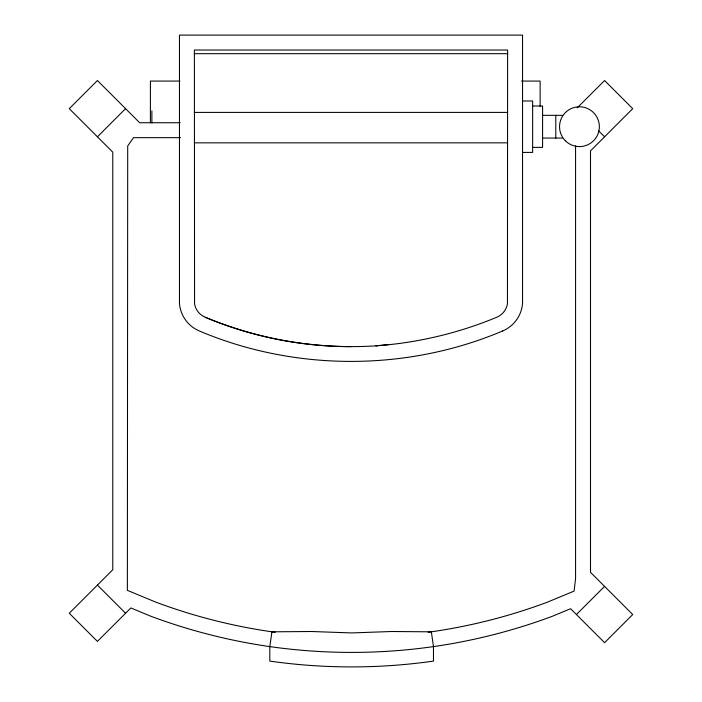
<?xml version="1.0" encoding="UTF-8"?>
<svg xmlns="http://www.w3.org/2000/svg" width="702" height="702" viewBox="0 0 702 702"><rect width="100%" height="100%" fill="white"/><g stroke="black" fill="none" stroke-linecap="round" stroke-linejoin="round"><path stroke-width="1.05" d="M97.42 136.811L125.57 108.661M577.184 107.897L604.58 80.511L632.73 108.661L590.505 150.886L590.505 572.306L632.73 614.531L604.58 642.681L570.603 608.704L552.579 616.181A574.587 574.587 0 0 1 433.476 646.603A574.587 569.41 0 0 1 269.805 646.603A574.587 574.587 0 0 1 150.693 616.181L130.87 607.958L97.42 641.4L69.27 613.25L112.776 569.743L112.776 152.159L69.27 108.661L97.42 80.511L139.645 122.736L180.168 122.736M576.43 614.531L604.58 586.381M378.431 345.577L377.097 345.717M388.364 344.603L378.703 345.551M376.439 345.788L375.947 345.832C417.427 342.901 458.353 333.222 496.753 317.251L498.297 316.514A17.743 17.743 0 0 0 507.441 303.869L507.616 50.026L194.384 50.026L194.559 303.869A17.743 17.743 0 0 0 203.703 316.514L205.247 317.251C259.135 339.786 318.155 349.596 376.439 345.814L376.439 345.779M194.384 53.677L507.616 53.677M179.949 81.072L150.395 81.072L150.395 122.675M521.525 81.072L540.136 81.072L540.136 106.379M522.542 100.991L532.634 100.991L532.634 152.404L522.542 152.404M532.634 106.011L542.585 106.011L542.585 147.385L532.634 147.385M194.384 112.408L507.616 112.408M542.585 115.33L562.39 115.33M180.589 137.662L133.468 137.662L127.703 145.981L127.369 590.347L155.923 602.184A559.652 559.652 0 0 0 275.14 632.265M542.585 138.066L562.39 138.066M194.384 142.848L507.616 142.848M598.49 130.721L604.58 136.811M97.42 585.099L125.57 613.25M575.57 145.797L575.57 578.492L574.104 591.093L547.358 602.184A559.652 559.652 0 0 1 428.141 632.265M555.8 115.33L555.8 138.066M151.886 110.925L151.886 122.929M351 346.648A375.807 375.807 0 0 1 205.247 317.251M271.937 631.818L269.805 646.603L269.805 661.1A574.587 569.41 0 0 0 433.476 661.1L433.476 646.603L431.344 631.818L391.593 631.51L351.641 632.923L311.688 631.51L271.937 631.818M502.641 330.984C406.879 371.542 295.121 371.542 199.359 330.984A32.687 32.687 0 0 1 179.458 303.448L179.458 35.1L522.542 35.1L522.542 303.448A32.687 32.687 0 0 1 502.641 330.984M565.373 140.769A19.902 19.902 0 0 0 598.674 131.853A19.902 19.902 0 0 0 574.297 107.467A19.902 19.902 0 0 0 565.373 140.769"/></g></svg>
